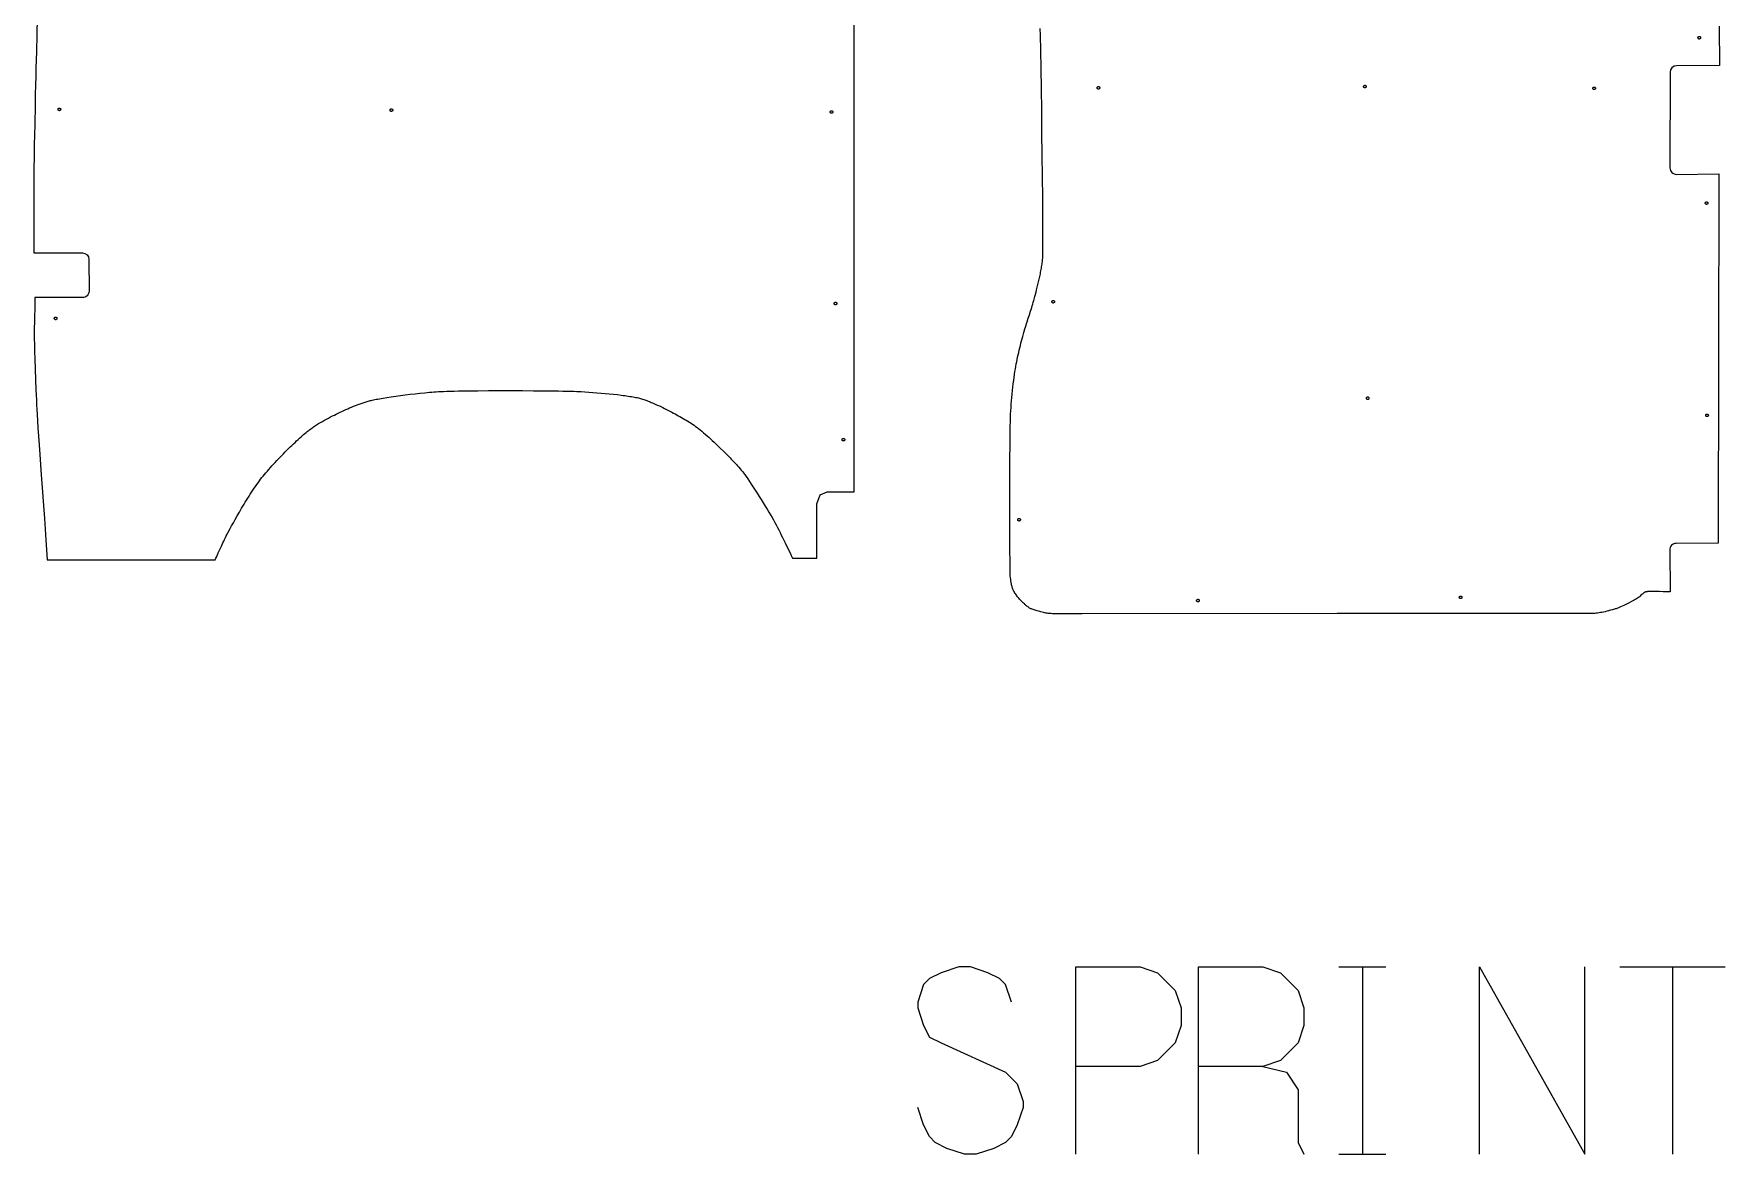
# Model space of a CAD drawing. Extents: x 339 to 7680, y 24 to 7374.
# Drawn here: x 339 to 2920, y 3976 to 5686 of the extents above; entities that cross this region are included whole.
import ezdxf

# ---------------------------------------------------------------- set-up
doc = ezdxf.new("R2010")
doc.units = 0
doc.layers.add('Default Layer', color=1, linetype='CONTINUOUS')

msp = doc.modelspace()

# ---------------------------------------------------------------- linework, layer by layer
at = {"layer": 'Default Layer'}
for points in [[(344.1, 5710.2), (343.5, 5684.7), (342.9, 5659.1), (342.6, 5646.4), (342.3, 5633.6), (342, 5620.8), (341.6, 5608), (341.3, 5592.8), (341, 5577.5), (340.3, 5546.9), (339.9, 5531.6), (339.6, 5516.4), (339.4, 5501.1), (339.3, 5493.4), (339.2, 5485.8), (339.1, 5478.1), (339.1, 5470.2), (339, 5462.1), (339, 5453.9), (339, 5437.2), (339, 5420.2), (339.2, 5385.8), (339.2, 5368.6), (339.2, 5351.7), (413.2, 5351.7), (413.2, 5351.7, -0.414163), (423.2, 5341.7), (423.3, 5293.4, -0.414273), (413.3, 5283.4), (340.6, 5283.4), (340.5, 5275.8), (340.3, 5268.3), (339.9, 5253.2), (339.8, 5245.6), (339.6, 5238), (339.6, 5234.2), (339.6, 5230.5), (339.6, 5226.7), (339.6, 5222.9), (339.7, 5218.7), (339.8, 5213.9), (339.9, 5208.4), (340.1, 5202.3), (340.5, 5188.8), (341, 5174), (341.5, 5158.4), (342.2, 5142.6), (342.5, 5134.8), (342.9, 5127.1), (343.2, 5119.8), (343.6, 5112.7), (344, 5104.9), (344.6, 5095.4), (345.3, 5084.5), (346.2, 5072.1), (347.1, 5058.6), (348.1, 5044.1), (350.3, 5012.9), (355.1, 4946.2), (357.4, 4913.6), (359.5, 4883.3), (615.7, 4883.3), (616.9, 4885.8), (618.1, 4888.4), (620.5, 4893.6), (622.8, 4898.9), (625.2, 4904.1), (626.4, 4906.7), (627.6, 4909.3), (628.8, 4911.9), (630, 4914.4), (631.3, 4917), (632.5, 4919.6), (633.9, 4922.1), (635.2, 4924.6), (638.7, 4931), (640.9, 4935.1), (643.5, 4939.8), (646.4, 4944.8), (649.4, 4950.3), (652.7, 4956), (656.2, 4961.9), (658, 4965), (659.9, 4968), (661.7, 4971.1), (663.6, 4974.2), (665.5, 4977.3), (667.5, 4980.3), (669.4, 4983.4), (671.4, 4986.4), (673.3, 4989.4), (675.3, 4992.4), (677.3, 4995.3), (679.3, 4998.1), (681.2, 5000.8), (683.2, 5003.5), (685.1, 5006.1), (687, 5008.6), (689, 5011), (691, 5013.5), (693.2, 5016), (695.4, 5018.6), (697.7, 5021.2), (700, 5023.9), (702.4, 5026.6), (704.9, 5029.2), (707.3, 5031.9), (709.9, 5034.6), (712.4, 5037.3), (715, 5039.9), (717.5, 5042.6), (720.1, 5045.2), (722.7, 5047.8), (725.3, 5050.4), (727.8, 5052.9), (730.4, 5055.4), (732.9, 5057.8), (735.3, 5060.1), (737.7, 5062.4), (740.1, 5064.6), (742.4, 5066.7), (744.6, 5068.8), (746.8, 5070.7), (748.8, 5072.6), (750.8, 5074.3), (752.7, 5075.9), (754.5, 5077.4), (756.1, 5078.8), (757.7, 5080.1), (759.1, 5081.2), (760.5, 5082.2), (761.8, 5083.2), (763.2, 5084.2), (764.6, 5085.2), (766.1, 5086.2), (767.5, 5087.2), (769, 5088.2), (770.4, 5089.1), (771.9, 5090), (773.4, 5091), (776.4, 5092.8), (779.4, 5094.5), (782.5, 5096.3), (785.5, 5097.9), (788.6, 5099.6), (791.6, 5101.2), (794.7, 5102.7), (797.7, 5104.2), (800.6, 5105.7), (803.6, 5107.1), (806.5, 5108.5), (809.3, 5109.8), (812.2, 5111.2), (815.1, 5112.5), (818, 5113.8), (820.9, 5115), (823.9, 5116.3), (826.8, 5117.5), (829.7, 5118.7), (832.7, 5119.8), (835.7, 5120.9), (838.7, 5122), (841.7, 5123), (844.7, 5123.9), (847.7, 5124.8), (850.8, 5125.7), (852.3, 5126.1), (853.9, 5126.5), (855.5, 5126.9), (857.3, 5127.3), (859.4, 5127.7), (861.6, 5128.2), (863.9, 5128.6), (866.5, 5129.1), (869.2, 5129.6), (872, 5130), (878, 5131), (884.5, 5132), (891.3, 5133), (898.5, 5133.9), (905.8, 5134.9), (913.3, 5135.8), (920.8, 5136.7), (928.3, 5137.5), (935.7, 5138.2), (939.4, 5138.6), (943, 5138.9), (946.5, 5139.2), (950, 5139.5), (953.3, 5139.7), (956.6, 5139.9), (960.2, 5140.1), (964.4, 5140.3), (969.3, 5140.5), (974.7, 5140.7), (980.6, 5140.8), (987, 5140.9), (993.8, 5141), (1001, 5141.1), (1008.6, 5141.2), (1016.4, 5141.3), (1032.9, 5141.4), (1050, 5141.4), (1067.3, 5141.4), (1084.7, 5141.4), (1101.6, 5141.3), (1117.8, 5141.1), (1132.8, 5141), (1139.8, 5140.9), (1146.3, 5140.8), (1152.4, 5140.6), (1158, 5140.5), (1163.1, 5140.4), (1167.6, 5140.2), (1171.4, 5140.1), (1174.5, 5139.9), (1180.2, 5139.6), (1186.2, 5139.2), (1192.3, 5138.8), (1198.5, 5138.3), (1204.8, 5137.8), (1211.1, 5137.2), (1217.3, 5136.6), (1223.5, 5136), (1229.6, 5135.3), (1235.4, 5134.6), (1238.2, 5134.2), (1241, 5133.9), (1243.7, 5133.5), (1246.2, 5133.1), (1248.8, 5132.7), (1251.2, 5132.3), (1253.5, 5131.9), (1255.7, 5131.5), (1257.8, 5131.1), (1259.7, 5130.7), (1261.6, 5130.2), (1263.2, 5129.8), (1264.9, 5129.3), (1266.5, 5128.9), (1268.2, 5128.4), (1269.8, 5127.8), (1271.4, 5127.3), (1273.1, 5126.7), (1274.8, 5126.1), (1276.4, 5125.5), (1278.1, 5124.8), (1279.7, 5124.2), (1281.3, 5123.5), (1283, 5122.8), (1286.2, 5121.4), (1289.5, 5119.9), (1292.6, 5118.5), (1295.7, 5117), (1298.8, 5115.5), (1301.7, 5114), (1304.6, 5112.5), (1307.4, 5111.1), (1312.7, 5108.4), (1315.2, 5107.1), (1317.6, 5105.8), (1320.1, 5104.5), (1322.6, 5103.1), (1325.1, 5101.8), (1327.5, 5100.4), (1330, 5099), (1332.4, 5097.6), (1334.8, 5096.1), (1337.2, 5094.6), (1339.6, 5093.1), (1342, 5091.6), (1344.3, 5090), (1346.6, 5088.5), (1348.9, 5086.8), (1351.2, 5085.2), (1352.3, 5084.3), (1353.5, 5083.4), (1355.9, 5081.5), (1358.5, 5079.4), (1361.1, 5077.2), (1363.7, 5075), (1366.4, 5072.6), (1369.1, 5070.2), (1371.8, 5067.7), (1374.5, 5065.2), (1377.2, 5062.7), (1379.8, 5060.3), (1382.4, 5057.8), (1387.2, 5053.2), (1391.5, 5049), (1395.5, 5045), (1399.5, 5041), (1401.5, 5039), (1403.5, 5036.9), (1405.4, 5034.9), (1407.4, 5032.9), (1409.3, 5030.8), (1411.2, 5028.7), (1413.1, 5026.6), (1415, 5024.5), (1416.8, 5022.3), (1418.6, 5020.2), (1420.4, 5018), (1422.1, 5015.7), (1423, 5014.5), (1424, 5013.2), (1425, 5011.8), (1426.2, 5010.2), (1428.6, 5006.8), (1431.2, 5002.9), (1434, 4998.8), (1436.9, 4994.3), (1439.9, 4989.7), (1443, 4984.9), (1446.1, 4980), (1449.3, 4975.1), (1452.3, 4970.1), (1455.3, 4965.3), (1458.2, 4960.6), (1460.9, 4956.1), (1463.4, 4951.8), (1465.7, 4947.9), (1467.8, 4944.1), (1469.9, 4940.3), (1471.9, 4936.5), (1473.9, 4932.6), (1475.9, 4928.7), (1477.9, 4924.8), (1479.8, 4921), (1481.7, 4917), (1485.5, 4909.2), (1489.3, 4901.4), (1493.1, 4893.6), (1495.1, 4889.7), (1497, 4885.8), (1533.9, 4885.8), (1533.9, 4968.5), (1539, 4982.4), (1549.7, 4987), (1591.1, 4987), (1591.1, 5454.5), (1591.1, 5922)], [(2911.3, 5697.8), (2911.8, 5637.8), (2846.1, 5637.2, 0.411343), (2836.1, 5627.3), (2836, 5481.5, 0.417783), (2846.1, 5471.5), (2910.4, 5472.2), (2909.5, 4908.8), (2845.6, 4908.3, 0.414214), (2835.6, 4898.2), (2836.2, 4834.4), (2833.8, 4834.4), (2831.2, 4834.4), (2825.6, 4834.5), (2819.9, 4834.7), (2814.3, 4834.8), (2811.6, 4834.8), (2809.1, 4834.8), (2806.7, 4834.8), (2804.5, 4834.8), (2802.6, 4834.7), (2801.7, 4834.6), (2801, 4834.5), (2800.2, 4834.4), (2799.6, 4834.3), (2799.1, 4834.2), (2798.6, 4834.1), (2798.2, 4833.9), (2797.8, 4833.8), (2797.5, 4833.6), (2797.1, 4833.4), (2796.7, 4833.2), (2796.4, 4833), (2795.7, 4832.5), (2795, 4831.9), (2794.4, 4831.4), (2793.7, 4830.8), (2793.1, 4830.2), (2791.8, 4829), (2790.6, 4827.7), (2790, 4827.2), (2789.3, 4826.6), (2788.6, 4826.1), (2787.9, 4825.6), (2786.4, 4824.6), (2784.8, 4823.6), (2783, 4822.6), (2781.2, 4821.5), (2779.3, 4820.5), (2777.3, 4819.5), (2773.6, 4817.5), (2769.7, 4815.5), (2767.5, 4814.4), (2765.4, 4813.4), (2763.1, 4812.3), (2760.8, 4811.3), (2759.7, 4810.8), (2758.6, 4810.3), (2757.4, 4809.9), (2756.3, 4809.4), (2755.2, 4809), (2753.9, 4808.6), (2752.6, 4808.2), (2751.2, 4807.7), (2748.3, 4806.9), (2745.4, 4806.1), (2742.4, 4805.3), (2739.5, 4804.6), (2736.9, 4804), (2734.5, 4803.5), (2732.3, 4803), (2730.1, 4802.7), (2727.9, 4802.3), (2725.7, 4802), (2723.5, 4801.7), (2721.3, 4801.5), (2719, 4801.3), (2716.8, 4801.2), (2715.6, 4801.1), (2712.9, 4801.1), (2703.7, 4801), (2689.8, 4801), (2671.8, 4801), (2625.4, 4801), (2568.8, 4801), (2442.6, 4801), (2381.7, 4801), (2328, 4801), (1939.1, 4800.9), (1939.1, 4800.9), (1935.8, 4800.9), (1932.3, 4800.9), (1925, 4800.9), (1917.5, 4800.8), (1910.1, 4800.7), (1906.5, 4800.7), (1903, 4800.7), (1899.8, 4800.8), (1896.7, 4800.8), (1893.9, 4800.9), (1891.3, 4801), (1890.1, 4801.1), (1889.1, 4801.2), (1888.1, 4801.3), (1887.2, 4801.4), (1885.4, 4801.7), (1883.6, 4802), (1881.8, 4802.4), (1879.9, 4802.7), (1877.9, 4803.2), (1876, 4803.6), (1874.1, 4804.1), (1872.3, 4804.6), (1870.5, 4805.1), (1868.7, 4805.6), (1867.1, 4806.2), (1865.5, 4806.7), (1864.1, 4807.2), (1862.8, 4807.7), (1861.6, 4808.2), (1860.6, 4808.6), (1859.7, 4809.1), (1858.8, 4809.6), (1858, 4810.1), (1857.1, 4810.7), (1856.3, 4811.2), (1855.4, 4811.8), (1854.6, 4812.5), (1853.8, 4813.1), (1853, 4813.7), (1852.3, 4814.4), (1851.5, 4815.1), (1850.8, 4815.8), (1849.3, 4817.2), (1847.8, 4818.6), (1846.3, 4820.2), (1845.4, 4821.2), (1844.5, 4822.2), (1843.5, 4823.3), (1842.5, 4824.4), (1841.5, 4825.6), (1840.5, 4826.8), (1839.5, 4828.1), (1838.6, 4829.4), (1837.6, 4830.7), (1836.7, 4832), (1835.9, 4833.3), (1835.1, 4834.6), (1834.7, 4835.3), (1834.4, 4835.9), (1834.1, 4836.5), (1833.8, 4837.2), (1833.2, 4838.4), (1832.8, 4839.7), (1832.3, 4841), (1831.9, 4842.3), (1831.5, 4843.6), (1831.2, 4844.9), (1830.9, 4846.3), (1830.7, 4847.6), (1830.4, 4849), (1830.2, 4850.3), (1830.1, 4851.7), (1829.9, 4853.1), (1829.6, 4855.8), (1829.3, 4858.6), (1829.3, 4859), (1829.2, 4859.8), (1829.2, 4862.2), (1829.1, 4865.7), (1829, 4870.2), (1828.9, 4881.9), (1828.8, 4896.6), (1828.8, 4913.9), (1828.7, 4933.2), (1828.7, 4953.8), (1828.7, 4975.2), (1828.7, 4996.8), (1828.8, 5018.1), (1828.8, 5038.4), (1828.9, 5057.2), (1829.1, 5073.9), (1829.2, 5081.3), (1829.3, 5087.9), (1829.4, 5093.7), (1829.5, 5098.7), (1829.6, 5102.7), (1829.7, 5105.6), (1830, 5110.5), (1830.4, 5115.5), (1830.8, 5120.6), (1831.2, 5125.8), (1831.7, 5131), (1832.2, 5136.3), (1832.8, 5141.5), (1833.4, 5146.6), (1833.9, 5151.7), (1834.6, 5156.7), (1835.2, 5161.5), (1835.8, 5166.1), (1836.4, 5170.5), (1837.1, 5174.6), (1837.7, 5178.5), (1838.3, 5182.1), (1839, 5185.5), (1839.7, 5189), (1840.4, 5192.5), (1841.2, 5196.1), (1842.1, 5199.6), (1842.9, 5203.2), (1843.8, 5206.7), (1844.7, 5210.3), (1845.6, 5213.7), (1846.5, 5217.2), (1848.4, 5223.8), (1850.1, 5230), (1851.7, 5235.7), (1852.5, 5238.5), (1853.3, 5241.2), (1854.1, 5243.9), (1855, 5246.6), (1856.7, 5252), (1858.5, 5257.3), (1860.3, 5262.7), (1861.2, 5265.4), (1862, 5268.1), (1862.8, 5270.8), (1863.7, 5273.5), (1864.4, 5276.2), (1865.2, 5279), (1866.8, 5284.9), (1868.6, 5291.8), (1869.5, 5295.5), (1870.5, 5299.3), (1871.5, 5303.3), (1872.5, 5307.4), (1873.4, 5311.5), (1874.4, 5315.7), (1875.2, 5319.9), (1875.6, 5322), (1876, 5324.1), (1876.4, 5326.2), (1876.8, 5328.3), (1877.1, 5330.4), (1877.5, 5332.4), (1877.8, 5334.5), (1878, 5336.5), (1878.3, 5338.5), (1878.5, 5340.5), (1878.6, 5341.7), (1878.7, 5343.4), (1878.7, 5345.5), (1878.8, 5348.1), (1878.8, 5351.1), (1878.9, 5354.5), (1879, 5362.5), (1879, 5371.9), (1879, 5382.6), (1878.9, 5394.5), (1878.9, 5407.5), (1878.8, 5421.5), (1878.7, 5436.3), (1878.4, 5467.8), (1878, 5501.2), (1877.6, 5535.4), (1877.2, 5569.4), (1876.7, 5602.3), (1876.2, 5633.1), (1875.7, 5660.7), (1875.3, 5684.2), (1875.1, 5694.1)]]:
    msp.add_lwpolyline(points, format="xyb", dxfattribs=at)
for points in [[(2880.8, 5682.1), (2881, 5682.1), (2881.2, 5682), (2881.4, 5682), (2881.6, 5681.9), (2881.8, 5681.8), (2881.9, 5681.7), (2882.1, 5681.6), (2882.2, 5681.5), (2882.3, 5681.3), (2882.5, 5681.2), (2882.6, 5681), (2882.6, 5680.8), (2882.7, 5680.7), (2882.8, 5680.5), (2882.8, 5680.3), (2882.8, 5680.1), (2882.8, 5679.9), (2882.8, 5679.7), (2882.7, 5679.5), (2882.6, 5679.3), (2882.6, 5679.1), (2882.5, 5678.9), (2882.3, 5678.8), (2882.2, 5678.6), (2882.1, 5678.5), (2881.9, 5678.4), (2881.8, 5678.3), (2881.6, 5678.2), (2881.4, 5678.2), (2881.2, 5678.1), (2881, 5678.1), (2880.8, 5678.1), (2880.6, 5678.1), (2880.4, 5678.1), (2880.2, 5678.2), (2880, 5678.2), (2879.8, 5678.3), (2879.7, 5678.4), (2879.5, 5678.5), (2879.4, 5678.6), (2879.3, 5678.8), (2879.1, 5678.9), (2879, 5679.1), (2879, 5679.3), (2878.9, 5679.5), (2878.8, 5679.7), (2878.8, 5679.9), (2878.8, 5680.1), (2878.8, 5680.3), (2878.8, 5680.5), (2878.9, 5680.7), (2879, 5680.8), (2879, 5681), (2879.1, 5681.2), (2879.3, 5681.3), (2879.4, 5681.5), (2879.5, 5681.6), (2879.7, 5681.7), (2879.8, 5681.8), (2880, 5681.9), (2880.2, 5682), (2880.4, 5682), (2880.6, 5682.1), (2880.8, 5682.1)], [(1963.8, 5605.7), (1964, 5605.7), (1964.2, 5605.6), (1964.4, 5605.6), (1964.6, 5605.5), (1964.7, 5605.4), (1964.9, 5605.3), (1965.1, 5605.2), (1965.2, 5605.1), (1965.3, 5605), (1965.5, 5604.8), (1965.6, 5604.6), (1965.6, 5604.5), (1965.7, 5604.3), (1965.8, 5604.1), (1965.8, 5603.9), (1965.8, 5603.7), (1965.8, 5603.5), (1965.8, 5603.3), (1965.7, 5603.1), (1965.6, 5602.9), (1965.6, 5602.7), (1965.5, 5602.6), (1965.3, 5602.4), (1965.2, 5602.3), (1965.1, 5602.1), (1964.9, 5602), (1964.7, 5601.9), (1964.6, 5601.8), (1964.4, 5601.8), (1964.2, 5601.7), (1964, 5601.7), (1963.8, 5601.7), (1963.6, 5601.7), (1963.4, 5601.7), (1963.2, 5601.8), (1963, 5601.8), (1962.8, 5601.9), (1962.7, 5602), (1962.5, 5602.1), (1962.4, 5602.3), (1962.3, 5602.4), (1962.1, 5602.6), (1962, 5602.7), (1962, 5602.9), (1961.9, 5603.1), (1961.8, 5603.3), (1961.8, 5603.5), (1961.8, 5603.7), (1961.8, 5603.9), (1961.8, 5604.1), (1961.9, 5604.3), (1962, 5604.5), (1962, 5604.6), (1962.1, 5604.8), (1962.3, 5605), (1962.4, 5605.1), (1962.5, 5605.2), (1962.7, 5605.3), (1962.8, 5605.4), (1963, 5605.5), (1963.2, 5605.6), (1963.4, 5605.6), (1963.6, 5605.7), (1963.8, 5605.7)], [(2370.5, 5607.6), (2370.7, 5607.6), (2370.9, 5607.5), (2371.1, 5607.5), (2371.3, 5607.4), (2371.4, 5607.3), (2371.6, 5607.2), (2371.8, 5607.1), (2371.9, 5607), (2372, 5606.8), (2372.1, 5606.7), (2372.2, 5606.5), (2372.3, 5606.4), (2372.4, 5606.2), (2372.4, 5606), (2372.5, 5605.8), (2372.5, 5605.6), (2372.5, 5605.4), (2372.4, 5605.2), (2372.4, 5605), (2372.3, 5604.8), (2372.2, 5604.6), (2372.1, 5604.5), (2372, 5604.3), (2371.9, 5604.2), (2371.8, 5604), (2371.6, 5603.9), (2371.4, 5603.8), (2371.3, 5603.7), (2371.1, 5603.7), (2370.9, 5603.6), (2370.7, 5603.6), (2370.5, 5603.6), (2370.3, 5603.6), (2370.1, 5603.6), (2369.9, 5603.7), (2369.7, 5603.7), (2369.5, 5603.8), (2369.4, 5603.9), (2369.2, 5604), (2369.1, 5604.2), (2368.9, 5604.3), (2368.8, 5604.5), (2368.7, 5604.6), (2368.6, 5604.8), (2368.6, 5605), (2368.5, 5605.2), (2368.5, 5605.4), (2368.5, 5605.6), (2368.5, 5605.8), (2368.5, 5606), (2368.6, 5606.2), (2368.6, 5606.4), (2368.7, 5606.5), (2368.8, 5606.7), (2368.9, 5606.8), (2369.1, 5607), (2369.2, 5607.1), (2369.4, 5607.2), (2369.5, 5607.3), (2369.7, 5607.4), (2369.9, 5607.5), (2370.1, 5607.5), (2370.3, 5607.6), (2370.5, 5607.6)], [(2720.3, 5604.8), (2720.5, 5604.8), (2720.7, 5604.8), (2720.9, 5604.7), (2721.1, 5604.7), (2721.2, 5604.6), (2721.4, 5604.5), (2721.6, 5604.4), (2721.7, 5604.3), (2721.8, 5604.1), (2721.9, 5604), (2722, 5603.8), (2722.1, 5603.6), (2722.2, 5603.4), (2722.2, 5603.2), (2722.3, 5603), (2722.3, 5602.8), (2722.3, 5602.6), (2722.2, 5602.4), (2722.2, 5602.2), (2722.1, 5602.1), (2722, 5601.9), (2721.9, 5601.7), (2721.8, 5601.6), (2721.7, 5601.4), (2721.6, 5601.3), (2721.4, 5601.2), (2721.2, 5601.1), (2721.1, 5601), (2720.9, 5600.9), (2720.7, 5600.9), (2720.5, 5600.8), (2720.3, 5600.8), (2720.1, 5600.8), (2719.9, 5600.9), (2719.7, 5600.9), (2719.5, 5601), (2719.3, 5601.1), (2719.2, 5601.2), (2719, 5601.3), (2718.9, 5601.4), (2718.7, 5601.6), (2718.6, 5601.7), (2718.5, 5601.9), (2718.4, 5602.1), (2718.4, 5602.2), (2718.3, 5602.4), (2718.3, 5602.6), (2718.3, 5602.8), (2718.3, 5603), (2718.3, 5603.2), (2718.4, 5603.4), (2718.4, 5603.6), (2718.5, 5603.8), (2718.6, 5604), (2718.7, 5604.1), (2718.9, 5604.3), (2719, 5604.4), (2719.2, 5604.5), (2719.3, 5604.6), (2719.5, 5604.7), (2719.7, 5604.7), (2719.9, 5604.8), (2720.1, 5604.8), (2720.3, 5604.8)], [(376, 5570.7), (376, 5570.9), (376, 5571.1), (376.1, 5571.3), (376.1, 5571.5), (376.2, 5571.7), (376.3, 5571.8), (376.4, 5572), (376.6, 5572.1), (376.7, 5572.3), (376.9, 5572.4), (377, 5572.5), (377.2, 5572.6), (377.4, 5572.6), (377.6, 5572.7), (377.8, 5572.7), (378, 5572.7), (378.2, 5572.7), (378.4, 5572.7), (378.6, 5572.6), (378.8, 5572.6), (378.9, 5572.5), (379.1, 5572.4), (379.2, 5572.3), (379.4, 5572.1), (379.5, 5572), (379.6, 5571.8), (379.7, 5571.7), (379.8, 5571.5), (379.9, 5571.3), (379.9, 5571.1), (380, 5570.9), (380, 5570.7), (380, 5570.5), (379.9, 5570.3), (379.9, 5570.1), (379.8, 5569.9), (379.7, 5569.8), (379.6, 5569.6), (379.5, 5569.5), (379.4, 5569.3), (379.2, 5569.2), (379.1, 5569.1), (378.9, 5569), (378.8, 5568.9), (378.6, 5568.8), (378.4, 5568.8), (378.2, 5568.7), (378, 5568.7), (377.8, 5568.7), (377.6, 5568.8), (377.4, 5568.8), (377.2, 5568.9), (377, 5569), (376.9, 5569.1), (376.7, 5569.2), (376.6, 5569.3), (376.4, 5569.5), (376.3, 5569.6), (376.2, 5569.8), (376.1, 5569.9), (376.1, 5570.1), (376, 5570.3), (376, 5570.5), (376, 5570.7)], [(882.7, 5569.5), (882.7, 5569.7), (882.7, 5569.9), (882.8, 5570.1), (882.8, 5570.3), (882.9, 5570.5), (883, 5570.6), (883.1, 5570.8), (883.3, 5570.9), (883.4, 5571.1), (883.6, 5571.2), (883.7, 5571.3), (883.9, 5571.4), (884.1, 5571.4), (884.3, 5571.5), (884.5, 5571.5), (884.7, 5571.5), (884.9, 5571.5), (885.1, 5571.5), (885.3, 5571.4), (885.5, 5571.4), (885.6, 5571.3), (885.8, 5571.2), (886, 5571.1), (886.1, 5570.9), (886.2, 5570.8), (886.4, 5570.6), (886.5, 5570.5), (886.5, 5570.3), (886.6, 5570.1), (886.7, 5569.9), (886.7, 5569.7), (886.7, 5569.5), (886.7, 5569.3), (886.7, 5569.1), (886.6, 5568.9), (886.5, 5568.7), (886.5, 5568.6), (886.4, 5568.4), (886.2, 5568.2), (886.1, 5568.1), (886, 5568), (885.8, 5567.9), (885.6, 5567.8), (885.5, 5567.7), (885.3, 5567.6), (885.1, 5567.6), (884.9, 5567.5), (884.7, 5567.5), (884.5, 5567.5), (884.3, 5567.6), (884.1, 5567.6), (883.9, 5567.7), (883.7, 5567.8), (883.6, 5567.9), (883.4, 5568), (883.3, 5568.1), (883.1, 5568.2), (883, 5568.4), (882.9, 5568.6), (882.8, 5568.7), (882.8, 5568.9), (882.7, 5569.1), (882.7, 5569.3), (882.7, 5569.5)], [(1554.4, 5566.7), (1554.4, 5566.9), (1554.5, 5567.1), (1554.5, 5567.3), (1554.6, 5567.5), (1554.7, 5567.6), (1554.8, 5567.8), (1554.9, 5568), (1555, 5568.1), (1555.1, 5568.2), (1555.3, 5568.4), (1555.5, 5568.5), (1555.6, 5568.5), (1555.8, 5568.6), (1556, 5568.7), (1556.2, 5568.7), (1556.4, 5568.7), (1556.6, 5568.7), (1556.8, 5568.7), (1557, 5568.6), (1557.2, 5568.5), (1557.4, 5568.5), (1557.5, 5568.4), (1557.7, 5568.2), (1557.8, 5568.1), (1558, 5568), (1558.1, 5567.8), (1558.2, 5567.6), (1558.3, 5567.5), (1558.3, 5567.3), (1558.4, 5567.1), (1558.4, 5566.9), (1558.4, 5566.7), (1558.4, 5566.5), (1558.4, 5566.3), (1558.3, 5566.1), (1558.3, 5565.9), (1558.2, 5565.7), (1558.1, 5565.6), (1558, 5565.4), (1557.8, 5565.3), (1557.7, 5565.2), (1557.5, 5565), (1557.4, 5564.9), (1557.2, 5564.9), (1557, 5564.8), (1556.8, 5564.7), (1556.6, 5564.7), (1556.4, 5564.7), (1556.2, 5564.7), (1556, 5564.7), (1555.8, 5564.8), (1555.6, 5564.9), (1555.5, 5564.9), (1555.3, 5565), (1555.1, 5565.2), (1555, 5565.3), (1554.9, 5565.4), (1554.8, 5565.6), (1554.7, 5565.7), (1554.6, 5565.9), (1554.5, 5566.1), (1554.5, 5566.3), (1554.4, 5566.5), (1554.4, 5566.7)], [(2891.9, 5429.7), (2892.1, 5429.7), (2892.3, 5429.6), (2892.5, 5429.6), (2892.7, 5429.5), (2892.9, 5429.4), (2893, 5429.3), (2893.2, 5429.2), (2893.3, 5429.1), (2893.5, 5429), (2893.6, 5428.8), (2893.7, 5428.6), (2893.8, 5428.5), (2893.8, 5428.3), (2893.9, 5428.1), (2893.9, 5427.9), (2893.9, 5427.7), (2893.9, 5427.5), (2893.9, 5427.3), (2893.8, 5427.1), (2893.8, 5426.9), (2893.7, 5426.7), (2893.6, 5426.6), (2893.5, 5426.4), (2893.3, 5426.3), (2893.2, 5426.1), (2893, 5426), (2892.9, 5425.9), (2892.7, 5425.8), (2892.5, 5425.8), (2892.3, 5425.7), (2892.1, 5425.7), (2891.9, 5425.7), (2891.7, 5425.7), (2891.5, 5425.7), (2891.3, 5425.8), (2891.1, 5425.8), (2891, 5425.9), (2890.8, 5426), (2890.7, 5426.1), (2890.5, 5426.3), (2890.4, 5426.4), (2890.3, 5426.6), (2890.2, 5426.7), (2890.1, 5426.9), (2890, 5427.1), (2890, 5427.3), (2889.9, 5427.5), (2889.9, 5427.7), (2889.9, 5427.9), (2890, 5428.1), (2890, 5428.3), (2890.1, 5428.5), (2890.2, 5428.6), (2890.3, 5428.8), (2890.4, 5429), (2890.5, 5429.1), (2890.7, 5429.2), (2890.8, 5429.3), (2891, 5429.4), (2891.1, 5429.5), (2891.3, 5429.6), (2891.5, 5429.6), (2891.7, 5429.7), (2891.9, 5429.7)], [(1560.6, 5274.4), (1560.6, 5274.6), (1560.6, 5274.8), (1560.6, 5275), (1560.7, 5275.2), (1560.8, 5275.3), (1560.9, 5275.5), (1561, 5275.6), (1561.1, 5275.8), (1561.3, 5275.9), (1561.4, 5276), (1561.6, 5276.1), (1561.8, 5276.2), (1562, 5276.3), (1562.1, 5276.3), (1562.3, 5276.4), (1562.6, 5276.4), (1562.8, 5276.4), (1563, 5276.3), (1563.1, 5276.3), (1563.3, 5276.2), (1563.5, 5276.1), (1563.7, 5276), (1563.8, 5275.9), (1564, 5275.8), (1564.1, 5275.6), (1564.2, 5275.5), (1564.3, 5275.3), (1564.4, 5275.2), (1564.5, 5275), (1564.5, 5274.8), (1564.5, 5274.6), (1564.6, 5274.4), (1564.5, 5274.2), (1564.5, 5274), (1564.5, 5273.8), (1564.4, 5273.6), (1564.3, 5273.4), (1564.2, 5273.3), (1564.1, 5273.1), (1564, 5273), (1563.8, 5272.8), (1563.7, 5272.7), (1563.5, 5272.6), (1563.3, 5272.5), (1563.1, 5272.5), (1563, 5272.4), (1562.8, 5272.4), (1562.6, 5272.4), (1562.3, 5272.4), (1562.1, 5272.4), (1562, 5272.5), (1561.8, 5272.5), (1561.6, 5272.6), (1561.4, 5272.7), (1561.3, 5272.8), (1561.1, 5273), (1561, 5273.1), (1560.9, 5273.3), (1560.8, 5273.4), (1560.7, 5273.6), (1560.6, 5273.8), (1560.6, 5274), (1560.6, 5274.2), (1560.6, 5274.4)], [(1894.7, 5279.1), (1895, 5279.1), (1895.1, 5279.1), (1895.3, 5279), (1895.5, 5278.9), (1895.7, 5278.9), (1895.9, 5278.8), (1896, 5278.6), (1896.2, 5278.5), (1896.3, 5278.4), (1896.4, 5278.2), (1896.5, 5278.1), (1896.6, 5277.9), (1896.7, 5277.7), (1896.7, 5277.5), (1896.7, 5277.3), (1896.7, 5277.1), (1896.7, 5276.9), (1896.7, 5276.7), (1896.7, 5276.5), (1896.6, 5276.3), (1896.5, 5276.1), (1896.4, 5276), (1896.3, 5275.8), (1896.2, 5275.7), (1896, 5275.6), (1895.9, 5275.4), (1895.7, 5275.3), (1895.5, 5275.3), (1895.3, 5275.2), (1895.1, 5275.1), (1895, 5275.1), (1894.7, 5275.1), (1894.5, 5275.1), (1894.3, 5275.1), (1894.2, 5275.2), (1894, 5275.3), (1893.8, 5275.3), (1893.6, 5275.4), (1893.5, 5275.6), (1893.3, 5275.7), (1893.2, 5275.8), (1893.1, 5276), (1893, 5276.1), (1892.9, 5276.3), (1892.8, 5276.5), (1892.8, 5276.7), (1892.8, 5276.9), (1892.7, 5277.1), (1892.8, 5277.3), (1892.8, 5277.5), (1892.8, 5277.7), (1892.9, 5277.9), (1893, 5278.1), (1893.1, 5278.2), (1893.2, 5278.4), (1893.3, 5278.5), (1893.5, 5278.6), (1893.6, 5278.8), (1893.8, 5278.9), (1894, 5278.9), (1894.2, 5279), (1894.3, 5279.1), (1894.5, 5279.1), (1894.7, 5279.1)], [(370.3, 5251.7), (370.3, 5251.9), (370.4, 5252.1), (370.4, 5252.3), (370.5, 5252.5), (370.6, 5252.6), (370.7, 5252.8), (370.8, 5252.9), (370.9, 5253.1), (371, 5253.2), (371.2, 5253.3), (371.4, 5253.4), (371.5, 5253.5), (371.7, 5253.6), (371.9, 5253.6), (372.1, 5253.7), (372.3, 5253.7), (372.5, 5253.7), (372.7, 5253.6), (372.9, 5253.6), (373.1, 5253.5), (373.3, 5253.4), (373.4, 5253.3), (373.6, 5253.2), (373.7, 5253.1), (373.9, 5252.9), (374, 5252.8), (374.1, 5252.6), (374.2, 5252.5), (374.2, 5252.3), (374.3, 5252.1), (374.3, 5251.9), (374.3, 5251.7), (374.3, 5251.5), (374.3, 5251.3), (374.2, 5251.1), (374.2, 5250.9), (374.1, 5250.7), (374, 5250.6), (373.9, 5250.4), (373.7, 5250.3), (373.6, 5250.1), (373.4, 5250), (373.3, 5249.9), (373.1, 5249.8), (372.9, 5249.8), (372.7, 5249.7), (372.5, 5249.7), (372.3, 5249.7), (372.1, 5249.7), (371.9, 5249.7), (371.7, 5249.8), (371.5, 5249.8), (371.4, 5249.9), (371.2, 5250), (371, 5250.1), (370.9, 5250.3), (370.8, 5250.4), (370.7, 5250.6), (370.6, 5250.7), (370.5, 5250.9), (370.4, 5251.1), (370.4, 5251.3), (370.3, 5251.5), (370.3, 5251.7)], [(2374.8, 5131.9), (2375, 5131.9), (2375.2, 5131.8), (2375.4, 5131.8), (2375.5, 5131.7), (2375.7, 5131.6), (2375.9, 5131.5), (2376, 5131.4), (2376.2, 5131.3), (2376.3, 5131.1), (2376.4, 5131), (2376.5, 5130.8), (2376.6, 5130.6), (2376.7, 5130.5), (2376.7, 5130.3), (2376.8, 5130.1), (2376.8, 5129.9), (2376.8, 5129.7), (2376.7, 5129.5), (2376.7, 5129.3), (2376.6, 5129.1), (2376.5, 5128.9), (2376.4, 5128.7), (2376.3, 5128.6), (2376.2, 5128.4), (2376, 5128.3), (2375.9, 5128.2), (2375.7, 5128.1), (2375.5, 5128), (2375.4, 5128), (2375.2, 5127.9), (2375, 5127.9), (2374.8, 5127.9), (2374.6, 5127.9), (2374.4, 5127.9), (2374.2, 5128), (2374, 5128), (2373.8, 5128.1), (2373.6, 5128.2), (2373.5, 5128.3), (2373.3, 5128.4), (2373.2, 5128.6), (2373.1, 5128.7), (2373, 5128.9), (2372.9, 5129.1), (2372.9, 5129.3), (2372.8, 5129.5), (2372.8, 5129.7), (2372.8, 5129.9), (2372.8, 5130.1), (2372.8, 5130.3), (2372.9, 5130.5), (2372.9, 5130.6), (2373, 5130.8), (2373.1, 5131), (2373.2, 5131.1), (2373.3, 5131.3), (2373.5, 5131.4), (2373.6, 5131.5), (2373.8, 5131.6), (2374, 5131.7), (2374.2, 5131.8), (2374.4, 5131.8), (2374.6, 5131.9), (2374.8, 5131.9)], [(2892.6, 5105.7), (2892.8, 5105.7), (2893, 5105.6), (2893.2, 5105.6), (2893.4, 5105.5), (2893.6, 5105.4), (2893.7, 5105.3), (2893.9, 5105.2), (2894, 5105.1), (2894.1, 5105), (2894.3, 5104.8), (2894.4, 5104.6), (2894.4, 5104.5), (2894.5, 5104.3), (2894.6, 5104.1), (2894.6, 5103.9), (2894.6, 5103.7), (2894.6, 5103.5), (2894.6, 5103.3), (2894.5, 5103.1), (2894.4, 5102.9), (2894.4, 5102.7), (2894.3, 5102.6), (2894.1, 5102.4), (2894, 5102.3), (2893.9, 5102.1), (2893.7, 5102), (2893.6, 5101.9), (2893.4, 5101.8), (2893.2, 5101.8), (2893, 5101.7), (2892.8, 5101.7), (2892.6, 5101.7), (2892.4, 5101.7), (2892.2, 5101.7), (2892, 5101.8), (2891.8, 5101.8), (2891.6, 5101.9), (2891.5, 5102), (2891.3, 5102.1), (2891.2, 5102.3), (2891.1, 5102.4), (2890.9, 5102.6), (2890.8, 5102.7), (2890.8, 5102.9), (2890.7, 5103.1), (2890.6, 5103.3), (2890.6, 5103.5), (2890.6, 5103.7), (2890.6, 5103.9), (2890.6, 5104.1), (2890.7, 5104.3), (2890.8, 5104.5), (2890.8, 5104.6), (2890.9, 5104.8), (2891.1, 5105), (2891.2, 5105.1), (2891.3, 5105.2), (2891.5, 5105.3), (2891.6, 5105.4), (2891.8, 5105.5), (2892, 5105.6), (2892.2, 5105.6), (2892.4, 5105.7), (2892.6, 5105.7)], [(1572.6, 5066.5), (1572.6, 5066.7), (1572.6, 5066.9), (1572.7, 5067.1), (1572.7, 5067.3), (1572.8, 5067.5), (1572.9, 5067.7), (1573, 5067.8), (1573.2, 5068), (1573.3, 5068.1), (1573.5, 5068.2), (1573.6, 5068.3), (1573.8, 5068.4), (1574, 5068.5), (1574.2, 5068.5), (1574.4, 5068.5), (1574.6, 5068.5), (1574.8, 5068.5), (1575, 5068.5), (1575.2, 5068.5), (1575.4, 5068.4), (1575.5, 5068.3), (1575.7, 5068.2), (1575.8, 5068.1), (1576, 5068), (1576.1, 5067.8), (1576.2, 5067.7), (1576.3, 5067.5), (1576.4, 5067.3), (1576.5, 5067.1), (1576.5, 5066.9), (1576.6, 5066.7), (1576.6, 5066.5), (1576.6, 5066.3), (1576.5, 5066.1), (1576.5, 5065.9), (1576.4, 5065.8), (1576.3, 5065.6), (1576.2, 5065.4), (1576.1, 5065.3), (1576, 5065.1), (1575.8, 5065), (1575.7, 5064.9), (1575.5, 5064.8), (1575.4, 5064.7), (1575.2, 5064.6), (1575, 5064.6), (1574.8, 5064.6), (1574.6, 5064.5), (1574.4, 5064.6), (1574.2, 5064.6), (1574, 5064.6), (1573.8, 5064.7), (1573.6, 5064.8), (1573.5, 5064.9), (1573.3, 5065), (1573.2, 5065.1), (1573, 5065.3), (1572.9, 5065.4), (1572.8, 5065.6), (1572.7, 5065.8), (1572.7, 5065.9), (1572.6, 5066.1), (1572.6, 5066.3), (1572.6, 5066.5)], [(1842.7, 4946.4), (1842.9, 4946.4), (1843.1, 4946.4), (1843.3, 4946.3), (1843.5, 4946.2), (1843.7, 4946.2), (1843.8, 4946.1), (1844, 4945.9), (1844.1, 4945.8), (1844.3, 4945.7), (1844.4, 4945.5), (1844.5, 4945.3), (1844.6, 4945.2), (1844.6, 4945), (1844.7, 4944.8), (1844.7, 4944.6), (1844.7, 4944.4), (1844.7, 4944.2), (1844.7, 4944), (1844.6, 4943.8), (1844.6, 4943.6), (1844.5, 4943.4), (1844.4, 4943.3), (1844.3, 4943.1), (1844.1, 4943), (1844, 4942.9), (1843.8, 4942.7), (1843.7, 4942.6), (1843.5, 4942.6), (1843.3, 4942.5), (1843.1, 4942.4), (1842.9, 4942.4), (1842.7, 4942.4), (1842.5, 4942.4), (1842.3, 4942.4), (1842.1, 4942.5), (1841.9, 4942.6), (1841.8, 4942.6), (1841.6, 4942.7), (1841.4, 4942.9), (1841.3, 4943), (1841.2, 4943.1), (1841, 4943.3), (1840.9, 4943.4), (1840.9, 4943.6), (1840.8, 4943.8), (1840.7, 4944), (1840.7, 4944.2), (1840.7, 4944.4), (1840.7, 4944.6), (1840.7, 4944.8), (1840.8, 4945), (1840.9, 4945.2), (1840.9, 4945.3), (1841, 4945.5), (1841.2, 4945.7), (1841.3, 4945.8), (1841.4, 4945.9), (1841.6, 4946.1), (1841.8, 4946.2), (1841.9, 4946.2), (1842.1, 4946.3), (1842.3, 4946.4), (1842.5, 4946.4), (1842.7, 4946.4)], [(2516.5, 4827.9), (2516.7, 4827.9), (2516.9, 4827.9), (2517.1, 4827.8), (2517.3, 4827.8), (2517.5, 4827.7), (2517.7, 4827.6), (2517.8, 4827.5), (2518, 4827.3), (2518.1, 4827.2), (2518.2, 4827), (2518.3, 4826.9), (2518.4, 4826.7), (2518.4, 4826.5), (2518.5, 4826.3), (2518.5, 4826.1), (2518.5, 4825.9), (2518.5, 4825.7), (2518.5, 4825.5), (2518.4, 4825.3), (2518.4, 4825.1), (2518.3, 4825), (2518.2, 4824.8), (2518.1, 4824.7), (2518, 4824.5), (2517.8, 4824.4), (2517.7, 4824.3), (2517.5, 4824.2), (2517.3, 4824.1), (2517.1, 4824), (2516.9, 4824), (2516.7, 4823.9), (2516.5, 4823.9), (2516.3, 4823.9), (2516.1, 4824), (2515.9, 4824), (2515.8, 4824.1), (2515.6, 4824.2), (2515.4, 4824.3), (2515.3, 4824.4), (2515.1, 4824.5), (2515, 4824.7), (2514.9, 4824.8), (2514.8, 4825), (2514.7, 4825.1), (2514.6, 4825.3), (2514.6, 4825.5), (2514.5, 4825.7), (2514.5, 4825.9), (2514.5, 4826.1), (2514.6, 4826.3), (2514.6, 4826.5), (2514.7, 4826.7), (2514.8, 4826.9), (2514.9, 4827), (2515, 4827.2), (2515.1, 4827.3), (2515.3, 4827.5), (2515.4, 4827.6), (2515.6, 4827.7), (2515.8, 4827.8), (2515.9, 4827.8), (2516.1, 4827.9), (2516.3, 4827.9), (2516.5, 4827.9)], [(2115.7, 4823), (2115.9, 4823), (2116.1, 4823), (2116.3, 4822.9), (2116.5, 4822.9), (2116.7, 4822.8), (2116.8, 4822.7), (2117, 4822.6), (2117.1, 4822.4), (2117.2, 4822.3), (2117.4, 4822.1), (2117.5, 4822), (2117.5, 4821.8), (2117.6, 4821.6), (2117.7, 4821.4), (2117.7, 4821.2), (2117.7, 4821), (2117.7, 4820.8), (2117.7, 4820.6), (2117.6, 4820.4), (2117.5, 4820.2), (2117.5, 4820.1), (2117.4, 4819.9), (2117.2, 4819.7), (2117.1, 4819.6), (2117, 4819.5), (2116.8, 4819.4), (2116.7, 4819.3), (2116.5, 4819.2), (2116.3, 4819.1), (2116.1, 4819), (2115.9, 4819), (2115.7, 4819), (2115.5, 4819), (2115.3, 4819), (2115.1, 4819.1), (2114.9, 4819.2), (2114.8, 4819.3), (2114.6, 4819.4), (2114.4, 4819.5), (2114.3, 4819.6), (2114.2, 4819.7), (2114, 4819.9), (2113.9, 4820.1), (2113.9, 4820.2), (2113.8, 4820.4), (2113.7, 4820.6), (2113.7, 4820.8), (2113.7, 4821), (2113.7, 4821.2), (2113.7, 4821.4), (2113.8, 4821.6), (2113.9, 4821.8), (2113.9, 4822), (2114, 4822.1), (2114.2, 4822.3), (2114.3, 4822.4), (2114.4, 4822.6), (2114.6, 4822.7), (2114.8, 4822.8), (2114.9, 4822.9), (2115.1, 4822.9), (2115.3, 4823), (2115.5, 4823), (2115.7, 4823)]]:
    msp.add_lwpolyline(points, close=True, dxfattribs=at)
for points in [[(1830.9, 4208.2), (1821.9, 4235), (1813, 4243.9), (1795.2, 4252.8), (1768.4, 4261.8), (1750.5, 4261.8), (1723.7, 4252.8), (1705.9, 4243.9), (1696.9, 4235), (1688, 4208.2), (1688, 4199.2), (1696.9, 4172.5), (1705.9, 4154.6), (1723.7, 4145.7), (1821.9, 4101), (1839.8, 4083.2), (1848.7, 4056.4), (1848.7, 4047.4), (1839.8, 4020.6), (1830.9, 4002.8), (1821.9, 3993.9), (1804.1, 3984.9), (1777.3, 3976), (1759.4, 3976), (1732.6, 3984.9), (1714.8, 3993.9), (1705.9, 4002.8), (1696.9, 4020.6), (1688, 4047.4)], [(1929.1, 3976), (1929.1, 4261.8), (2027.3, 4261.8), (2054.1, 4252.8), (2080.9, 4226), (2089.8, 4199.2), (2089.8, 4172.5), (2080.9, 4145.7), (2054.1, 4118.9), (2027.3, 4109.9), (1929.1, 4109.9)], [(2116.6, 3976), (2116.6, 4261.8), (2214.9, 4261.8), (2241.6, 4252.8), (2268.4, 4226), (2277.4, 4199.2), (2277.4, 4172.5), (2268.4, 4145.7), (2241.6, 4118.9), (2214.9, 4109.9), (2116.6, 4109.9)], [(2330.9, 4261.8), (2402.4, 4261.8)], [(2366.7, 4261.8), (2366.7, 3976)], [(2545.2, 3976), (2545.2, 4261.8), (2706, 3976), (2706, 4261.8)], [(2759.6, 4261.8), (2920.3, 4261.8)], [(2839.9, 4261.8), (2839.9, 3976)], [(2214.9, 4109.9), (2250.6, 4101), (2268.4, 4074.2), (2268.4, 3993.9), (2277.4, 3976)], [(2330.9, 3976), (2402.4, 3976)]]:
    msp.add_lwpolyline(points, dxfattribs=at)

doc.saveas('drawing.dxf')
